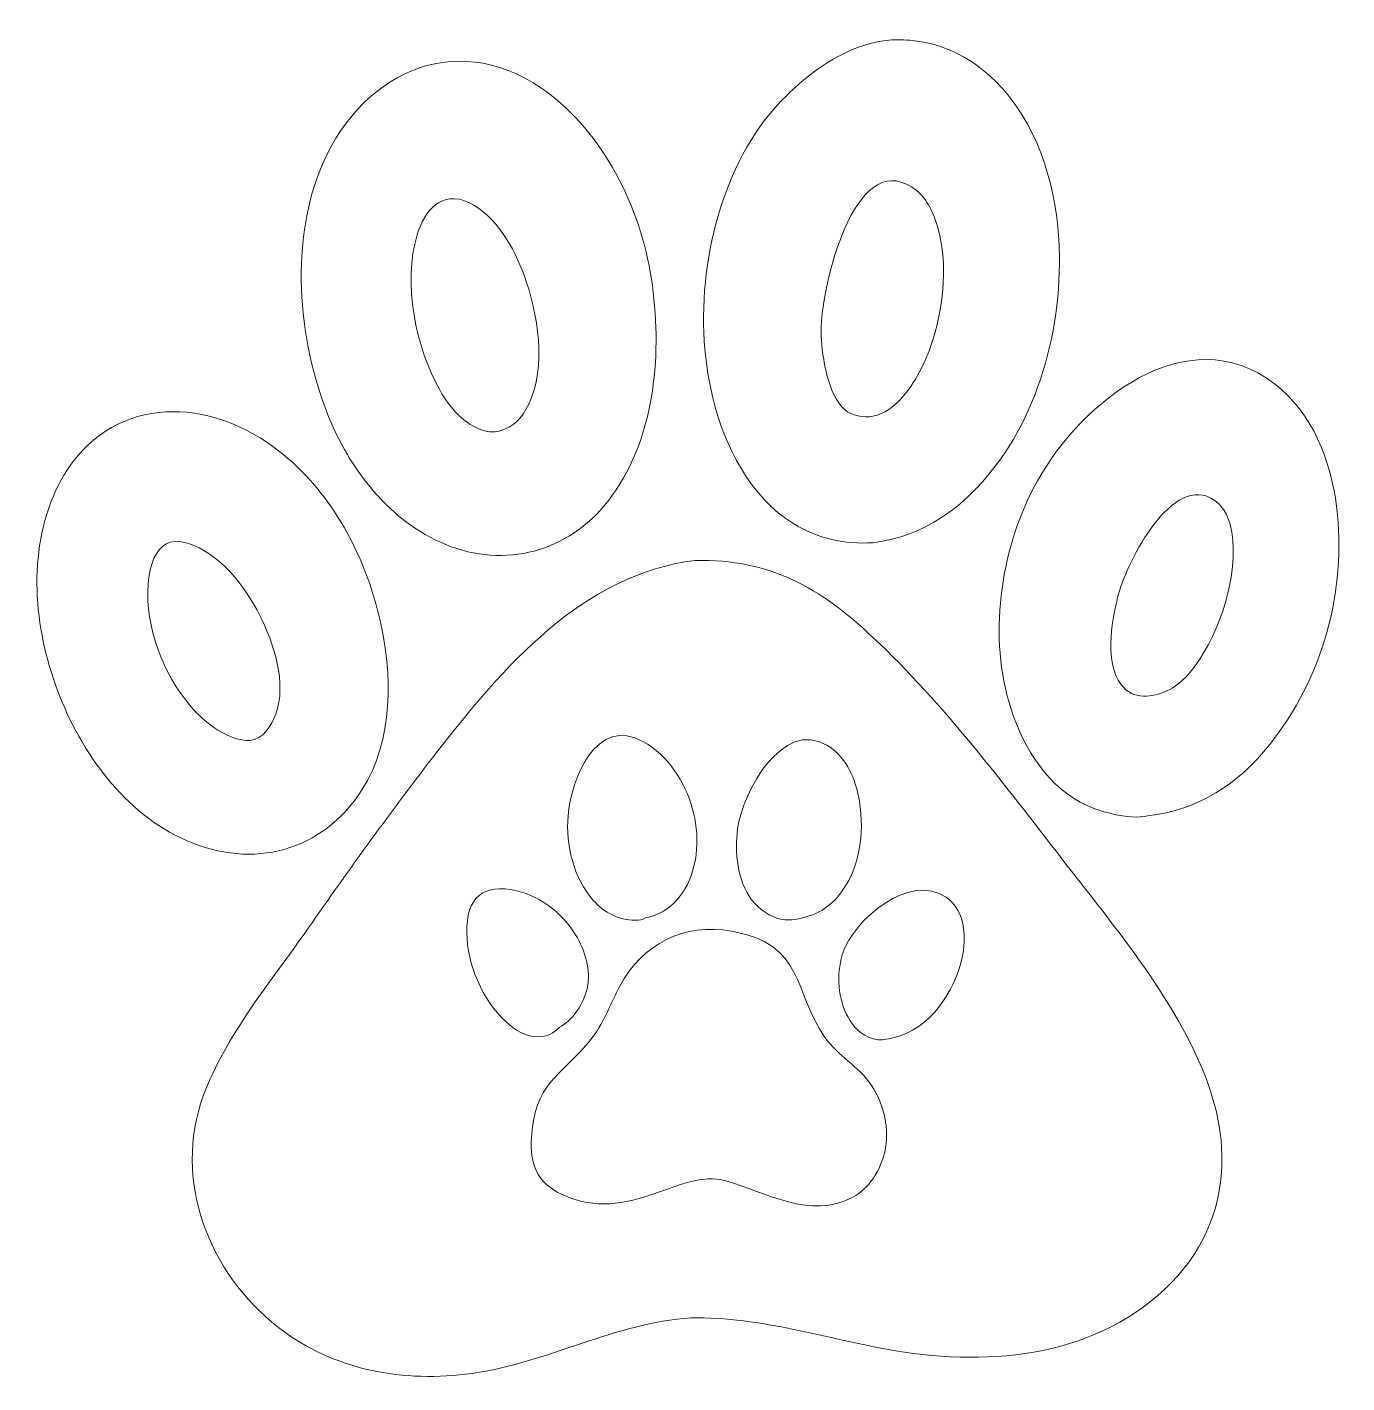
# Model space of a CAD drawing. Header units: millimetres. Extents: x -105 to 104, y -107 to 108.
import ezdxf

# ---------------------------------------------------------------- set-up
doc = ezdxf.new("R2010")
doc.units = ezdxf.units.MM
doc.header["$MEASUREMENT"] = 0
doc.layers.add('Layer 1', color=7, linetype='Continuous')

msp = doc.modelspace()

# ---------------------------------------------------------------- linework, layer by layer
at = {"layer": 'Layer 1', "lineweight": 20}
for points, knots in [([(-21.8613, 97.0696), (-12.7228, 90.0542), (-7.1013, 78.0578), (-5.6176, 66.8214), (-5.6176, 66.8214), (-4.0894, 55.2497), (-5.2959, 42.1761), (-12.6849, 32.6679), (-12.6849, 32.6679), (-18.8724, 24.7041), (-29.0291, 22.0051), (-38.3022, 25.8549), (-38.3022, 25.8549), (-47.3072, 29.5937), (-53.4915, 37.6765), (-57.0122, 46.5304), (-57.0122, 46.5304), (-61.7355, 58.4039), (-62.9977, 74.1778), (-57.7612, 86.0929), (-57.7612, 86.0929), (-51.1433, 101.1522), (-35.6612, 107.6653), (-21.8613, 97.0696)], [0, 0, 0, 0, 0.14285714, 0.14285714, 0.14285714, 0.14285714, 0.28571429, 0.28571429, 0.28571429, 0.28571429, 0.42857143, 0.42857143, 0.42857143, 0.42857143, 0.57142857, 0.57142857, 0.57142857, 0.57142857, 0.71428571, 0.71428571, 0.71428571, 0.71428571, 1, 1, 1, 1]), ([(33.1414, 105.6692), (33.8029, 105.6744), (34.4627, 105.6478), (35.1216, 105.5908), (35.1216, 105.5908), (39.0975, 105.2448), (42.8928, 103.7773), (46.0665, 101.3571), (46.0665, 101.3571), (53.339, 95.9195), (57.1175, 86.7093), (58.2886, 77.9443), (58.2886, 77.9443), (60.0707, 64.6048), (56.8769, 48.9457), (48.5668, 38.1752), (48.5668, 38.1752), (43.527, 31.6449), (37.5252, 27.2177), (29.2583, 26.1373), (29.2583, 26.1373), (24.797, 25.8562), (20.5656, 26.7981), (16.7366, 29.133), (16.7366, 29.133), (9.8797, 33.3138), (5.7829, 41.4517), (3.9434, 49.0251), (3.9434, 49.0251), (0.7159, 62.3104), (2.8572, 78.0853), (9.9919, 89.7958), (9.9919, 89.7958), (14.5271, 97.2398), (23.963, 105.6021), (33.1414, 105.6692)], [0, 0, 0, 0, 0.1, 0.1, 0.1, 0.1, 0.2, 0.2, 0.2, 0.2, 0.3, 0.3, 0.3, 0.3, 0.4, 0.4, 0.4, 0.4, 0.5, 0.5, 0.5, 0.5, 0.6, 0.6, 0.6, 0.6, 0.7, 0.7, 0.7, 0.7, 0.8, 0.8, 0.8, 0.8, 1, 1, 1, 1]), ([(34.5824, 82.8566), (36.8411, 81.7957), (38.1374, 79.809), (39.0025, 77.5422), (39.0025, 77.5422), (41.7576, 70.3245), (40.3102, 60.6182), (36.9883, 53.8317), (36.9883, 53.8317), (35.5149, 50.8221), (32.8272, 46.8378), (29.2654, 46.1491), (29.2654, 46.1491), (27.8264, 45.8696), (25.9023, 46.1812), (24.7937, 47.1931), (24.7937, 47.1931), (22.1135, 49.6425), (21.2559, 55.3671), (21.084, 58.853), (21.084, 58.853), (20.7698, 65.2672), (25.6981, 87.0309), (34.5824, 82.8566)], [0, 0, 0, 0, 0.14285714, 0.14285714, 0.14285714, 0.14285714, 0.28571429, 0.28571429, 0.28571429, 0.28571429, 0.42857143, 0.42857143, 0.42857143, 0.42857143, 0.57142857, 0.57142857, 0.57142857, 0.57142857, 0.71428571, 0.71428571, 0.71428571, 0.71428571, 1, 1, 1, 1]), ([(-34.6639, 79.9163), (-30.3348, 77.8947), (-27.4899, 72.7207), (-25.916, 68.4215), (-25.916, 68.4215), (-23.717, 62.409), (-22.2906, 53.9501), (-25.2406, 47.9503), (-25.2406, 47.9503), (-26.3029, 45.7892), (-27.5246, 44.4928), (-29.8365, 43.7782), (-29.8365, 43.7782), (-30.7003, 43.596), (-31.4532, 43.6365), (-32.3014, 43.8732), (-32.3014, 43.8732), (-35.3373, 44.7227), (-37.6988, 47.5689), (-39.2043, 50.2038), (-39.2043, 50.2038), (-43.0336, 56.8972), (-45.1474, 67.2915), (-42.84, 74.8059), (-42.84, 74.8059), (-41.6429, 78.702), (-38.9906, 81.9361), (-34.6639, 79.9163)], [0, 0, 0, 0, 0.125, 0.125, 0.125, 0.125, 0.25, 0.25, 0.25, 0.25, 0.375, 0.375, 0.375, 0.375, 0.5, 0.5, 0.5, 0.5, 0.625, 0.625, 0.625, 0.625, 0.75, 0.75, 0.75, 0.75, 1, 1, 1, 1]), ([(92.7991, 51.2637), (98.7947, 46.6617), (101.7223, 39.1603), (102.6088, 31.8528), (102.6088, 31.8528), (104.2476, 18.3667), (100.3968, 4.7967), (92.0407, -5.7795), (92.0407, -5.7795), (86.9815, -12.0864), (80.8224, -16.1081), (72.7218, -17.0347), (72.7218, -17.0347), (69.8448, -17.8035), (64.5998, -16.287), (62.069, -14.8882), (62.069, -14.8882), (56.1697, -11.6289), (52.5809, -5.2701), (50.7619, 1.0251), (50.7619, 1.0251), (47.5204, 12.2443), (49.6404, 25.8007), (55.291, 35.9259), (55.291, 35.9259), (62.2509, 48.3964), (78.9502, 61.8893), (92.7991, 51.2637)], [0, 0, 0, 0, 0.125, 0.125, 0.125, 0.125, 0.25, 0.25, 0.25, 0.25, 0.375, 0.375, 0.375, 0.375, 0.5, 0.5, 0.5, 0.5, 0.625, 0.625, 0.625, 0.625, 0.75, 0.75, 0.75, 0.75, 1, 1, 1, 1]), ([(-67.6769, 42.7182), (-57.7135, 36.5404), (-51.3991, 25.447), (-48.7805, 14.2417), (-48.7805, 14.2417), (-46.7167, 5.4121), (-46.5111, -5.0597), (-51.5749, -12.9515), (-51.5749, -12.9515), (-57.8539, -22.7395), (-68.8235, -25.5274), (-79.3112, -20.9601), (-79.3112, -20.9601), (-89.13, -16.6852), (-96.0264, -6.9997), (-99.7082, 2.7588), (-99.7082, 2.7588), (-103.4675, 12.72), (-104.5339, 24.5374), (-99.9637, 34.4308), (-99.9637, 34.4308), (-93.7936, 47.7885), (-79.5842, 50.1029), (-67.6769, 42.7182)], [0, 0, 0, 0, 0.14285714, 0.14285714, 0.14285714, 0.14285714, 0.28571429, 0.28571429, 0.28571429, 0.28571429, 0.42857143, 0.42857143, 0.42857143, 0.42857143, 0.57142857, 0.57142857, 0.57142857, 0.57142857, 0.71428571, 0.71428571, 0.71428571, 0.71428571, 1, 1, 1, 1]), ([(83.3554, 32.8184), (84.9925, 31.6725), (85.7318, 29.7189), (86.0337, 27.8094), (86.0337, 27.8094), (87.0985, 21.0661), (84.2439, 12.0939), (80.2316, 6.6874), (80.2316, 6.6874), (78.2622, 4.0328), (76.3517, 2.4145), (73.0256, 1.9116), (73.0256, 1.9116), (72.347, 1.8756), (71.7072, 1.8808), (71.036, 2.0131), (71.036, 2.0131), (69.7449, 2.2686), (68.6956, 3.3198), (68.0676, 4.4336), (68.0676, 4.4336), (66.0106, 8.0817), (67.1062, 14.3263), (68.1788, 18.2127), (68.1788, 18.2127), (69.4952, 22.9804), (76.65, 37.5173), (83.3554, 32.8184)], [0, 0, 0, 0, 0.125, 0.125, 0.125, 0.125, 0.25, 0.25, 0.25, 0.25, 0.375, 0.375, 0.375, 0.375, 0.5, 0.5, 0.5, 0.5, 0.625, 0.625, 0.625, 0.625, 0.75, 0.75, 0.75, 0.75, 1, 1, 1, 1]), ([(-79.1792, 26.0679), (-74.0983, 24.494), (-70.0809, 19.3051), (-67.7638, 14.7381), (-67.7638, 14.7381), (-65.5071, 10.2917), (-63.4108, 3.9138), (-65.2, -0.9888), (-65.2, -0.9888), (-65.8475, -2.7621), (-67.2188, -4.9624), (-69.3076, -5.1048), (-69.3076, -5.1048), (-71.9975, -5.286), (-74.9546, -3.2929), (-76.881, -1.5436), (-76.881, -1.5436), (-81.709, 2.8399), (-85.1003, 10.4217), (-85.4317, 16.9079), (-85.4317, 16.9079), (-85.644, 21.0661), (-84.7151, 27.7828), (-79.1792, 26.0679)], [0, 0, 0, 0, 0.14285714, 0.14285714, 0.14285714, 0.14285714, 0.28571429, 0.28571429, 0.28571429, 0.28571429, 0.42857143, 0.42857143, 0.42857143, 0.42857143, 0.57142857, 0.57142857, 0.57142857, 0.57142857, 0.71428571, 0.71428571, 0.71428571, 0.71428571, 1, 1, 1, 1]), ([(1.1471, 23.3387), (12.9393, 23.5958), (20.9167, 19.0512), (29.327, 11.1296), (29.327, 11.1296), (40.5303, 0.5763), (49.9166, -11.9181), (59.3243, -24.0492), (59.3243, -24.0492), (66.5313, -33.3424), (74.2655, -42.6174), (79.5877, -53.1768), (79.5877, -53.1768), (82.3337, -58.6264), (84.3424, -64.5127), (84.4705, -70.663), (84.4705, -70.663), (84.6326, -78.4971), (81.9375, -85.2042), (76.5018, -90.8272), (76.5018, -90.8272), (65.2353, -102.4835), (48.0477, -104.1771), (32.8363, -101.6068), (32.8363, -101.6068), (21.7565, -99.7349), (11.8771, -96.2489), (0.4721, -96.4279), (0.4721, -96.4279), (-11.4608, -97.1351), (-22.301, -103.5594), (-34.0899, -105.1923), (-34.0899, -105.1923), (-44.9512, -106.6971), (-56.0002, -104.7445), (-64.7788, -97.9169), (-64.7788, -97.9169), (-75.9209, -89.2511), (-81.5112, -74.6214), (-76.6556, -61.2992), (-76.6556, -61.2992), (-73.0617, -51.7294), (-65.9202, -43.1122), (-60.0643, -34.8206), (-60.0643, -34.8206), (-53.5301, -25.3799), (-46.7611, -16.1106), (-39.7574, -7.013), (-39.7574, -7.013), (-29.2823, 6.3482), (-16.7765, 21.1702), (1.1471, 23.3387)], [0, 0, 0, 0, 0.07142857, 0.07142857, 0.07142857, 0.07142857, 0.14285714, 0.14285714, 0.14285714, 0.14285714, 0.21428571, 0.21428571, 0.21428571, 0.21428571, 0.28571429, 0.28571429, 0.28571429, 0.28571429, 0.35714286, 0.35714286, 0.35714286, 0.35714286, 0.42857143, 0.42857143, 0.42857143, 0.42857143, 0.5, 0.5, 0.5, 0.5, 0.57142857, 0.57142857, 0.57142857, 0.57142857, 0.64285714, 0.64285714, 0.64285714, 0.64285714, 0.71428571, 0.71428571, 0.71428571, 0.71428571, 0.78571429, 0.78571429, 0.78571429, 0.78571429, 0.85714286, 0.85714286, 0.85714286, 0.85714286, 1, 1, 1, 1]), ([(-7.0132, -5.3356), (-3.1491, -7.5207), (-0.4922, -11.5962), (0.6987, -15.8097), (0.6987, -15.8097), (1.8605, -19.9183), (1.7399, -24.8581), (-0.4777, -28.5964), (-0.4777, -28.5964), (-1.9559, -31.0869), (-3.8874, -32.5185), (-6.685, -33.1802), (-6.685, -33.1802), (-7.246, -33.462), (-7.6675, -33.5732), (-8.3007, -33.5564), (-8.3007, -33.5564), (-10.9926, -33.4844), (-13.1761, -32.4072), (-14.9669, -30.4027), (-14.9669, -30.4027), (-18.0917, -26.9051), (-19.3394, -21.6413), (-18.9558, -17.0487), (-18.9558, -17.0487), (-18.4665, -11.1928), (-14.5113, -1.0977), (-7.0132, -5.3356)], [0, 0, 0, 0, 0.125, 0.125, 0.125, 0.125, 0.25, 0.25, 0.25, 0.25, 0.375, 0.375, 0.375, 0.375, 0.5, 0.5, 0.5, 0.5, 0.625, 0.625, 0.625, 0.625, 0.75, 0.75, 0.75, 0.75, 1, 1, 1, 1]), ([(21.9757, -5.8674), (24.8041, -7.5428), (26.2859, -10.6497), (26.9402, -13.7586), (26.9402, -13.7586), (28.0025, -18.8097), (27.4474, -24.6338), (24.4147, -28.9222), (24.4147, -28.9222), (22.464, -31.6829), (20.1852, -32.8158), (16.9366, -33.4354), (16.9366, -33.4354), (16.2664, -33.4831), (15.5527, -33.5327), (14.8854, -33.4208), (14.8854, -33.4208), (13.0735, -33.1144), (11.1738, -31.7516), (10.0801, -30.3107), (10.0801, -30.3107), (7.7926, -27.2955), (7.3714, -22.7668), (7.8668, -19.1018), (7.8668, -19.1018), (8.658, -13.2596), (14.959, -1.7109), (21.9757, -5.8674)], [0, 0, 0, 0, 0.125, 0.125, 0.125, 0.125, 0.25, 0.25, 0.25, 0.25, 0.375, 0.375, 0.375, 0.375, 0.5, 0.5, 0.5, 0.5, 0.625, 0.625, 0.625, 0.625, 0.75, 0.75, 0.75, 0.75, 1, 1, 1, 1]), ([(-27.0891, -28.8905), (-23.0653, -29.8162), (-19.459, -32.7824), (-17.4723, -36.354), (-17.4723, -36.354), (-16.0395, -38.9281), (-15.2286, -42.0244), (-16.0966, -44.9163), (-16.0966, -44.9163), (-16.8012, -47.2596), (-18.2538, -49.292), (-20.3675, -50.517), (-20.3675, -50.517), (-21.3964, -51.504), (-22.2037, -51.9369), (-23.6628, -51.9845), (-23.6628, -51.9845), (-25.5866, -52.0484), (-27.4481, -50.8325), (-28.8038, -49.5764), (-28.8038, -49.5764), (-32.4982, -46.151), (-34.9181, -40.54), (-34.9849, -35.5099), (-34.9849, -35.5099), (-35.0585, -29.9919), (-32.4619, -27.6551), (-27.0891, -28.8905)], [0, 0, 0, 0, 0.125, 0.125, 0.125, 0.125, 0.25, 0.25, 0.25, 0.25, 0.375, 0.375, 0.375, 0.375, 0.5, 0.5, 0.5, 0.5, 0.625, 0.625, 0.625, 0.625, 0.75, 0.75, 0.75, 0.75, 1, 1, 1, 1]), ([(40.8312, -29.9041), (42.3779, -30.9938), (43.2453, -32.6319), (43.5591, -34.4714), (43.5591, -34.4714), (44.243, -38.4868), (42.6143, -43.1362), (40.3176, -46.4211), (40.3176, -46.4211), (38.1351, -49.5436), (35.5006, -51.5864), (31.7199, -52.2929), (31.7199, -52.2929), (30.8412, -52.5439), (30.1013, -52.5131), (29.2148, -52.255), (29.2148, -52.255), (27.4908, -51.753), (26.1831, -50.4353), (25.3368, -48.8971), (25.3368, -48.8971), (23.7328, -45.9837), (23.4608, -42.1959), (24.4283, -39.0329), (24.4283, -39.0329), (26.2071, -33.2195), (35.3012, -26.0076), (40.8312, -29.9041)], [0, 0, 0, 0, 0.125, 0.125, 0.125, 0.125, 0.25, 0.25, 0.25, 0.25, 0.375, 0.375, 0.375, 0.375, 0.5, 0.5, 0.5, 0.5, 0.625, 0.625, 0.625, 0.625, 0.75, 0.75, 0.75, 0.75, 1, 1, 1, 1]), ([(6.9054, -35.282), (18.6276, -37.3416), (16.5829, -44.8732), (21.667, -52.0727), (21.667, -52.0727), (23.7033, -54.954), (27.0586, -56.6968), (29.0517, -59.6682), (29.0517, -59.6682), (31.0192, -62.6046), (31.9349, -66.7442), (31.1324, -70.2172), (31.1324, -70.2172), (30.4726, -73.0722), (28.6967, -75.9184), (26.0859, -77.3467), (26.0859, -77.3467), (19.4518, -80.976), (12.3229, -76.5277), (5.9979, -74.7495), (5.9979, -74.7495), (-1.5, -72.7129), (-9.1396, -81.845), (-19.8779, -76.9288), (-19.8779, -76.9288), (-22.0371, -75.9398), (-23.647, -74.4528), (-24.372, -72.1533), (-24.372, -72.1533), (-24.9238, -70.4046), (-24.8201, -68.4371), (-24.6391, -66.6317), (-24.6391, -66.6317), (-23.8512, -58.7204), (-19.1189, -57.4721), (-14.9867, -51.9126), (-14.9867, -51.9126), (-13.2555, -49.5829), (-12.1437, -46.5324), (-10.7725, -43.9685), (-10.7725, -43.9685), (-7.1555, -37.2012), (-0.584, -33.9701), (6.9054, -35.282)], [0, 0, 0, 0, 0.08333333, 0.08333333, 0.08333333, 0.08333333, 0.16666667, 0.16666667, 0.16666667, 0.16666667, 0.25, 0.25, 0.25, 0.25, 0.33333333, 0.33333333, 0.33333333, 0.33333333, 0.41666667, 0.41666667, 0.41666667, 0.41666667, 0.5, 0.5, 0.5, 0.5, 0.58333333, 0.58333333, 0.58333333, 0.58333333, 0.66666667, 0.66666667, 0.66666667, 0.66666667, 0.75, 0.75, 0.75, 0.75, 0.83333333, 0.83333333, 0.83333333, 0.83333333, 1, 1, 1, 1])]:
    msp.add_open_spline(points, degree=3, knots=knots, dxfattribs=at)

doc.saveas('drawing.dxf')
